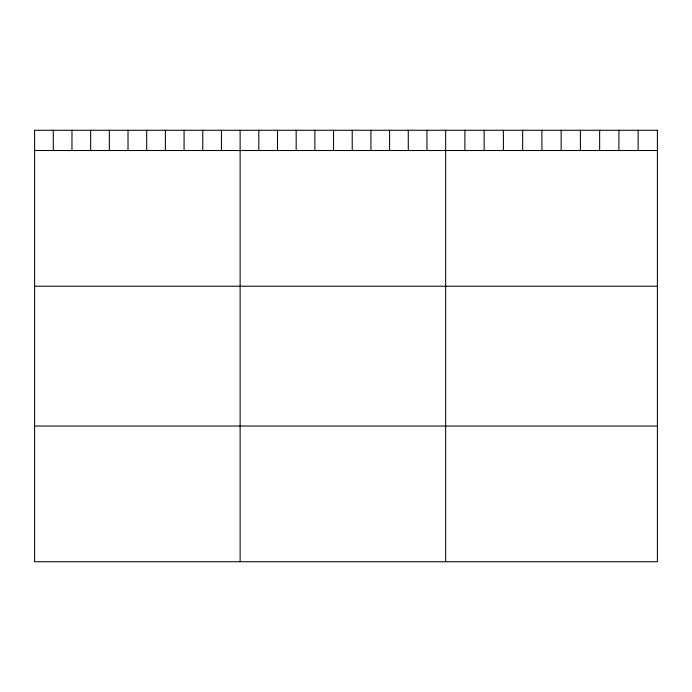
<?xml version="1.0" encoding="UTF-8"?>
<svg xmlns="http://www.w3.org/2000/svg" width="692" height="692" viewBox="0 0 692 692"><rect width="100%" height="100%" fill="white"/><g stroke="black" fill="none" stroke-linecap="round" stroke-linejoin="round"><path stroke-width="1.04" d="M34.6 150.519L657.4 150.519M34.6 286.22L657.4 286.22M34.6 426.03L657.4 426.03M638.154 130.269L638.154 150.519M618.899 130.269L618.899 150.519M599.653 130.269L599.653 150.519M580.398 130.269L580.398 150.519M561.151 130.269L561.151 150.519M541.897 130.269L541.897 150.519M522.65 130.269L522.65 150.519M503.395 130.269L503.395 150.519M484.149 130.269L484.149 150.519M464.894 130.269L464.894 150.519M445.648 130.269L445.648 561.731M426.964 130.269L426.964 150.519M408.28 130.269L408.28 150.519M389.596 130.269L389.596 150.519M370.912 130.269L370.912 150.519M352.228 130.269L352.228 150.519M333.544 130.269L333.544 150.519M314.86 130.269L314.86 150.519M296.176 130.269L296.176 150.519M277.492 130.269L277.492 150.519M258.808 130.269L258.808 150.519M240.124 130.269L240.124 561.731M221.44 130.269L221.44 150.519M202.756 130.269L202.756 150.519M184.072 130.269L184.072 150.519M165.388 130.269L165.388 150.519M146.704 130.269L146.704 150.519M128.02 130.269L128.02 150.519M109.336 130.269L109.336 150.519M90.652 130.269L90.652 150.519M71.968 130.269L71.968 150.519M53.284 130.269L53.284 150.519M657.4 130.269L34.6 130.269L34.6 561.731L657.4 561.731L657.4 130.269"/></g></svg>
